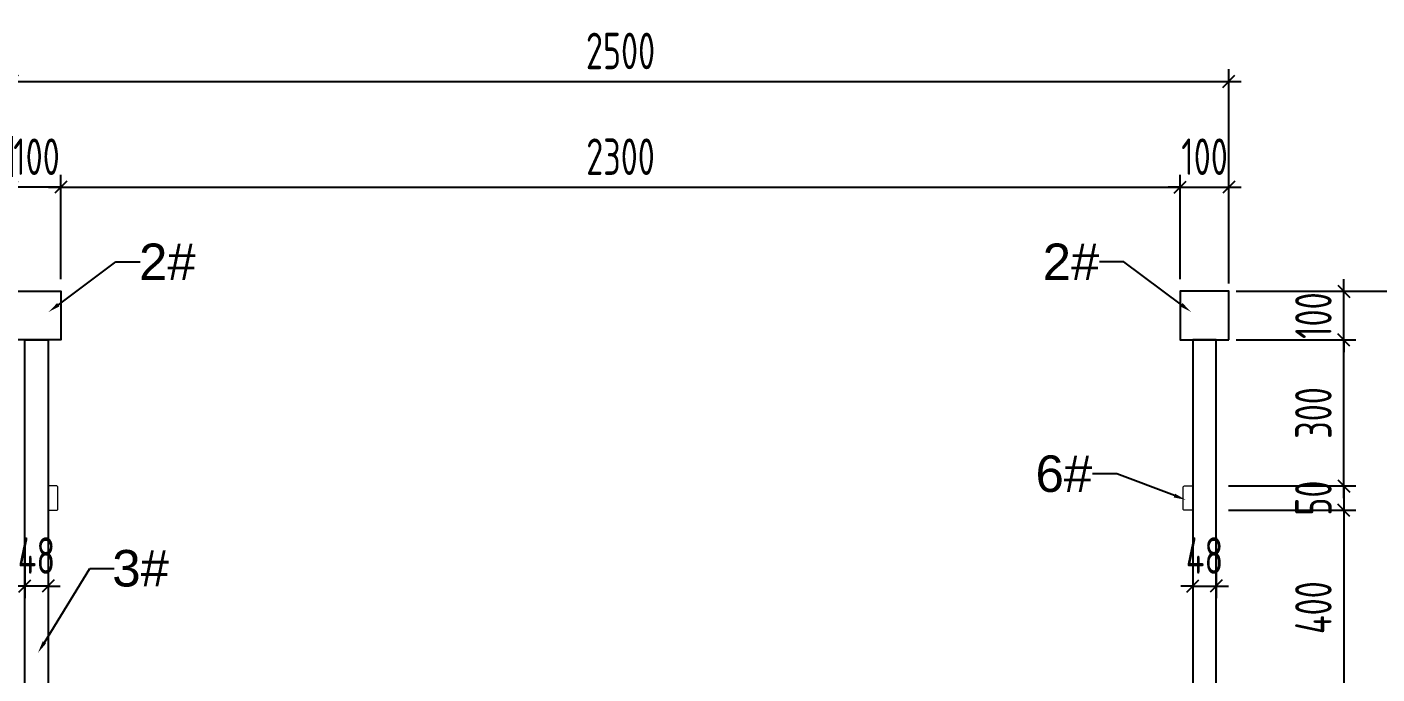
# Model space of a CAD drawing. Header units: millimetres. Extents: x 4 to 2106212, y -117026 to 198097.
# Drawn here: x 1808406 to 1813954, y 178955 to 181614 of the extents above; entities that cross this region are included whole.
import ezdxf
from ezdxf import colors
from ezdxf.entities.mleader import LeaderData, LeaderLine
from ezdxf.math import Vec2, Vec3

# ---------------------------------------------------------------- set-up
doc = ezdxf.new("R2010")
doc.units = ezdxf.units.MM
doc.layers.add('型材', color=7, linetype='Continuous', lineweight=15)
for name, color, linetype in [('标注', 9, 'Continuous'), ('铝横梁', 220, 'Continuous'), ('铝通', 4, 'Continuous')]:
    doc.layers.add(name, color=color, linetype=linetype)
doc.styles.add('Arial', font='arial.ttf')
doc.styles.add('hztxt', font='ros1.shx', dxfattribs={"width": 0.8, "bigfont": 'hztxt.shx'})
doc.dimstyles.new('DIM-50-SC0.5', dxfattribs={"dimscale": 50, "dimtxt": 3, "dimasz": 1, "dimexe": 1, "dimexo": 1, "dimgap": 1, "dimtad": 1, "dimdec": 1, "dimlfac": 0.5, "dimdsep": 46, "dimtxsty": 'hztxt', "dimblk": 'OBLIQUE', "dimcen": 0, "dimdle": 1, "dimclrd": 9, "dimclre": 9, "dimclrt": 2, "dimadec": 1, "dimazin": 0, "dimtfac": 1, "dimtdec": 1, "dimtix": 1, "dimtmove": 2, "dimatfit": 3, "dimldrblk": 'OBLIQUE', "dimfxl": 15, "dimtolj": 1, "dimtzin": 0, "dimarcsym": 1})

# ---------------------------------------------------------------- blocks, each defined once
blk = doc.blocks.new('_Oblique')
at = {"color": 0, "linetype": 'ByBlock', "lineweight": -2}
blk.add_line((-0.5, -0.5), (0.5, 0.5), dxfattribs=at)
blk = doc.blocks.new('*D270')
at = {"layer": 'Defpoints', "color": 0, "transparency": 16777216}
for p in [(1808344.8, 180955.8), (1808344.8, 180527.9, 0), (1808544.8, 180527.9, 0)]:
    blk.add_point(p, dxfattribs=at)
at = {"layer": '标注', "color": 9, "lineweight": -2, "transparency": 16777216}
for p, q in [((1808344.8, 180577.9), (1808344.8, 181005.8)), ((1808544.8, 180577.9), (1808544.8, 181005.8)), ((1808344.8, 180955.8), (1808294.8, 180955.8)), ((1808544.8, 180955.8), (1808344.8, 180955.8)), ((1808544.8, 180955.8), (1808594.8, 180955.8))]:
    blk.add_line(p, q, dxfattribs=at)
at = {"layer": '标注', "color": 9, "lineweight": -2, "transparency": 16777216, "xscale": 50, "yscale": 50, "zscale": 50}
blk.add_blockref('_Oblique', (1808344.8, 180955.8), dxfattribs=at)
at = {"layer": '标注', "color": 9, "lineweight": -2, "transparency": 16777216, "xscale": 50, "yscale": 50, "zscale": 50, "rotation": 180}
blk.add_blockref('_Oblique', (1808544.8, 180955.8), dxfattribs=at)
at = {"layer": '标注', "color": 2, "transparency": 16777216, "insert": (1808444.8, 181080.8), "char_height": 150, "attachment_point": 5, "style": 'hztxt'}
blk.add_mtext('\\A1;100', dxfattribs=at)
blk = doc.blocks.new('*D271')
at = {"layer": 'Defpoints', "color": 0, "transparency": 16777216}
for p in [(1813144.8, 180955.8), (1808544.8, 180527.9), (1813144.8, 180527.9)]:
    blk.add_point(p, dxfattribs=at)
at = {"layer": '标注', "color": 9, "lineweight": -2, "transparency": 16777216}
for p, q in [((1808544.8, 180577.9), (1808544.8, 181005.8)), ((1813144.8, 180577.9), (1813144.8, 181005.8)), ((1808494.8, 180955.8), (1813194.8, 180955.8))]:
    blk.add_line(p, q, dxfattribs=at)
at = {"layer": '标注', "color": 9, "lineweight": -2, "transparency": 16777216, "xscale": 50, "yscale": 50, "zscale": 50, "rotation": 180}
blk.add_blockref('_Oblique', (1808544.8, 180955.8), dxfattribs=at)
at = {"layer": '标注', "color": 9, "lineweight": -2, "transparency": 16777216, "xscale": 50, "yscale": 50, "zscale": 50}
blk.add_blockref('_Oblique', (1813144.8, 180955.8), dxfattribs=at)
at = {"layer": '标注', "color": 2, "transparency": 16777216, "insert": (1810844.8, 181080.8), "char_height": 150, "attachment_point": 5, "style": 'hztxt'}
blk.add_mtext('\\A1;2300', dxfattribs=at)
blk = doc.blocks.new('*D272')
at = {"layer": 'Defpoints', "color": 0, "transparency": 16777216}
for p in [(1813344.8, 180955.8), (1813144.8, 180527.9, 0), (1813344.8, 180509.9)]:
    blk.add_point(p, dxfattribs=at)
at = {"layer": '标注', "color": 9, "lineweight": -2, "transparency": 16777216}
for p, q in [((1813144.8, 180577.9), (1813144.8, 181005.8)), ((1813344.8, 180559.9), (1813344.8, 181005.8)), ((1813144.8, 180955.8), (1813094.8, 180955.8)), ((1813144.8, 180955.8), (1813344.8, 180955.8)), ((1813344.8, 180955.8), (1813394.8, 180955.8))]:
    blk.add_line(p, q, dxfattribs=at)
at = {"layer": '标注', "color": 9, "lineweight": -2, "transparency": 16777216, "xscale": 50, "yscale": 50, "zscale": 50}
blk.add_blockref('_Oblique', (1813144.8, 180955.8), dxfattribs=at)
at = {"layer": '标注', "color": 9, "lineweight": -2, "transparency": 16777216, "xscale": 50, "yscale": 50, "zscale": 50, "rotation": 180}
blk.add_blockref('_Oblique', (1813344.8, 180955.8), dxfattribs=at)
at = {"layer": '标注', "color": 2, "transparency": 16777216, "insert": (1813244.8, 181080.8), "char_height": 150, "attachment_point": 5, "style": 'hztxt'}
blk.add_mtext('\\A1;100', dxfattribs=at)
blk = doc.blocks.new('*D273')
at = {"layer": 'Defpoints', "color": 0, "transparency": 16777216}
for p in [(1813344.8, 181390.4), (1808344.8, 180527.9), (1813344.8, 180527.9)]:
    blk.add_point(p, dxfattribs=at)
at = {"layer": '标注', "color": 9, "lineweight": -2, "transparency": 16777216}
for p, q in [((1808344.8, 180577.9), (1808344.8, 181440.4)), ((1813344.8, 180577.9), (1813344.8, 181440.4)), ((1808294.8, 181390.4), (1813394.8, 181390.4))]:
    blk.add_line(p, q, dxfattribs=at)
at = {"layer": '标注', "color": 9, "lineweight": -2, "transparency": 16777216, "xscale": 50, "yscale": 50, "zscale": 50, "rotation": 180}
blk.add_blockref('_Oblique', (1808344.8, 181390.4), dxfattribs=at)
at = {"layer": '标注', "color": 9, "lineweight": -2, "transparency": 16777216, "xscale": 50, "yscale": 50, "zscale": 50}
blk.add_blockref('_Oblique', (1813344.8, 181390.4), dxfattribs=at)
at = {"layer": '标注', "color": 2, "transparency": 16777216, "insert": (1810844.8, 181515.4), "char_height": 150, "attachment_point": 5, "style": 'hztxt'}
blk.add_mtext('\\A1;2500', dxfattribs=at)
blk = doc.blocks.new('*D275')
at = {"layer": 'Defpoints', "color": 0, "transparency": 16777216}
for p in [(1813324.7, 180527.9), (1814203.3, 180527.9), (1813324.7, 178127.9)]:
    blk.add_point(p, dxfattribs=at)
at = {"layer": '标注', "color": 9, "lineweight": -2, "transparency": 16777216}
for p, q in [((1814203.3, 178077.9), (1814203.3, 180577.9)), ((1813374.7, 180527.9), (1814253.3, 180527.9)), ((1813374.7, 178127.9), (1814253.3, 178127.9))]:
    blk.add_line(p, q, dxfattribs=at)
at = {"layer": '标注', "color": 9, "lineweight": -2, "transparency": 16777216, "xscale": 50, "yscale": 50, "zscale": 50}
for p, rotation in [((1814203.3, 180527.9), 90), ((1814203.3, 178127.9), 270)]:
    blk.add_blockref('_Oblique', p, dxfattribs=dict(at, rotation=rotation))
at = {"layer": '标注', "color": 2, "transparency": 16777216, "insert": (1814078.3, 179327.9), "char_height": 150, "attachment_point": 5, "rotation": 90, "style": 'hztxt'}
blk.add_mtext('\\A1;1200', dxfattribs=at)
blk = doc.blocks.new('*D276')
at = {"layer": 'Defpoints', "color": 0, "transparency": 16777216}
for p in [(1813324.7, 180527.9, 0), (1813324.7, 177927.9, 0), (1814548.5, 177927.9)]:
    blk.add_point(p, dxfattribs=at)
at = {"layer": '标注', "color": 9, "lineweight": -2, "transparency": 16777216}
for p, q in [((1814548.5, 180577.9), (1814548.5, 177877.9)), ((1813374.7, 180527.9), (1814598.5, 180527.9)), ((1813374.7, 177927.9), (1814598.5, 177927.9))]:
    blk.add_line(p, q, dxfattribs=at)
at = {"layer": '标注', "color": 9, "lineweight": -2, "transparency": 16777216, "xscale": 50, "yscale": 50, "zscale": 50}
for p, rotation in [((1814548.5, 180527.9), 90), ((1814548.5, 177927.9), 270)]:
    blk.add_blockref('_Oblique', p, dxfattribs=dict(at, rotation=rotation))
at = {"layer": '标注', "color": 2, "transparency": 16777216, "insert": (1814423.5, 179227.9), "char_height": 150, "attachment_point": 5, "rotation": 90, "style": 'hztxt'}
blk.add_mtext('\\A1;1300', dxfattribs=at)
blk = doc.blocks.new('*D287')
at = {"layer": 'Defpoints', "color": 0, "transparency": 16777216}
for p in [(1813324.7, 180527.9), (1813817.1, 180527.9), (1813324.7, 180327.9)]:
    blk.add_point(p, dxfattribs=at)
at = {"layer": '标注', "color": 9, "lineweight": -2, "transparency": 16777216}
for p, q in [((1813817.1, 180527.9), (1813817.1, 180577.9)), ((1813374.7, 180527.9), (1813867.1, 180527.9)), ((1813817.1, 180327.9), (1813817.1, 180527.9)), ((1813374.7, 180327.9), (1813867.1, 180327.9)), ((1813817.1, 180327.9), (1813817.1, 180277.9))]:
    blk.add_line(p, q, dxfattribs=at)
at = {"layer": '标注', "color": 9, "lineweight": -2, "transparency": 16777216, "xscale": 50, "yscale": 50, "zscale": 50}
for p, rotation in [((1813817.1, 180527.9), 270), ((1813817.1, 180327.9), 90)]:
    blk.add_blockref('_Oblique', p, dxfattribs=dict(at, rotation=rotation))
at = {"layer": '标注', "color": 2, "transparency": 16777216, "insert": (1813692.1, 180427.9), "char_height": 150, "attachment_point": 5, "rotation": 90, "style": 'hztxt'}
blk.add_mtext('\\A1;100', dxfattribs=at)
blk = doc.blocks.new('*D288')
at = {"layer": 'Defpoints', "color": 0, "transparency": 16777216}
for p in [(1813324.7, 180327.9, 0), (1813817.1, 180327.9), (1813292.8, 179727.9)]:
    blk.add_point(p, dxfattribs=at)
at = {"layer": '标注', "color": 9, "lineweight": -2, "transparency": 16777216}
for p, q in [((1813817.1, 179677.9), (1813817.1, 180377.9)), ((1813374.7, 180327.9), (1813867.1, 180327.9)), ((1813342.8, 179727.9), (1813867.1, 179727.9))]:
    blk.add_line(p, q, dxfattribs=at)
at = {"layer": '标注', "color": 9, "lineweight": -2, "transparency": 16777216, "xscale": 50, "yscale": 50, "zscale": 50}
for p, rotation in [((1813817.1, 180327.9), 90), ((1813817.1, 179727.9), 270)]:
    blk.add_blockref('_Oblique', p, dxfattribs=dict(at, rotation=rotation))
at = {"layer": '标注', "color": 2, "transparency": 16777216, "insert": (1813692.1, 180027.9), "char_height": 150, "attachment_point": 5, "rotation": 90, "style": 'hztxt'}
blk.add_mtext('\\A1;300', dxfattribs=at)
blk = doc.blocks.new('*D290')
at = {"layer": 'Defpoints', "color": 0, "transparency": 16777216}
for p in [(1813292.8, 179727.9), (1813292.8, 179627.9), (1813817.1, 179627.9)]:
    blk.add_point(p, dxfattribs=at)
at = {"layer": '标注', "color": 9, "lineweight": -2, "transparency": 16777216}
for p, q in [((1813817.1, 179727.9), (1813817.1, 179777.9)), ((1813342.8, 179727.9), (1813867.1, 179727.9)), ((1813817.1, 179727.9), (1813817.1, 179627.9)), ((1813342.8, 179627.9), (1813867.1, 179627.9)), ((1813817.1, 179627.9), (1813817.1, 179577.9))]:
    blk.add_line(p, q, dxfattribs=at)
at = {"layer": '标注', "color": 9, "lineweight": -2, "transparency": 16777216, "xscale": 50, "yscale": 50, "zscale": 50}
for p, rotation in [((1813817.1, 179727.9), 270), ((1813817.1, 179627.9), 90)]:
    blk.add_blockref('_Oblique', p, dxfattribs=dict(at, rotation=rotation))
at = {"layer": '标注', "color": 2, "transparency": 16777216, "insert": (1813692.1, 179677.9), "char_height": 150, "attachment_point": 5, "rotation": 90, "style": 'hztxt'}
blk.add_mtext('\\A1;50', dxfattribs=at)
blk = doc.blocks.new('*D292')
at = {"layer": 'Defpoints', "color": 0, "transparency": 16777216}
for p in [(1813292.8, 179627.9), (1813292.8, 178827.9, 0), (1813817.1, 178827.9)]:
    blk.add_point(p, dxfattribs=at)
at = {"layer": '标注', "color": 9, "lineweight": -2, "transparency": 16777216}
for p, q in [((1813817.1, 179677.9), (1813817.1, 178777.9)), ((1813342.8, 179627.9), (1813867.1, 179627.9)), ((1813342.8, 178827.9), (1813867.1, 178827.9))]:
    blk.add_line(p, q, dxfattribs=at)
at = {"layer": '标注', "color": 9, "lineweight": -2, "transparency": 16777216, "xscale": 50, "yscale": 50, "zscale": 50}
for p, rotation in [((1813817.1, 179627.9), 90), ((1813817.1, 178827.9), 270)]:
    blk.add_blockref('_Oblique', p, dxfattribs=dict(at, rotation=rotation))
at = {"layer": '标注', "color": 2, "transparency": 16777216, "insert": (1813692.1, 179227.9), "char_height": 150, "attachment_point": 5, "rotation": 90, "style": 'hztxt'}
blk.add_mtext('\\A1;400', dxfattribs=at)
blk = doc.blocks.new('Fushou')
at = {"layer": '型材'}
blk.add_lwpolyline([(320873, 174507.1, 0.414214), (320878, 174512.1), (320878, 174602.1, 0.414214), (320873, 174607.1), (320843, 174607.1, 0.414214), (320838, 174602.1), (320838, 174512.1, 0.414214), (320843, 174507.1)], format="xyb", close=True, dxfattribs=at)
at = {"layer": '型材', "elevation": 0}
blk.add_lwpolyline([(320873, 173607.1, 0.414214), (320878, 173612.1), (320878, 173702.1, 0.414214), (320873, 173707.1), (320843, 173707.1, 0.414214), (320838, 173702.1), (320838, 173612.1, 0.414214), (320843, 173607.1)], format="xyb", close=True, dxfattribs=at)
at = {"layer": '铝横梁', "color": 6}
blk.add_lwpolyline([(320742, 175207.1), (320838, 175207.1), (320838, 173007.1), (320742, 173007.1)], close=True, dxfattribs=at)
at = {"layer": '铝通'}
for points in [[(320690, 175207.1), (320690, 175407.1), (320890, 175407.1), (320890, 175207.1), (320690, 175207.1)], [(320690, 172807.1), (320690, 173007.1), (320890, 173007.1), (320890, 172807.1), (320690, 172807.1)]]:
    blk.add_lwpolyline(points, dxfattribs=at)
blk = doc.blocks.new('*D477')
at = {"layer": 'Defpoints', "color": 0, "transparency": 16777216}
for p in [(1808396.8, 179564.5), (1808492.8, 179564.5), (1808396.8, 179316.8)]:
    blk.add_point(p, dxfattribs=at)
at = {"layer": '标注', "color": 9, "lineweight": -2, "transparency": 16777216}
for p, q in [((1808396.8, 179514.5), (1808396.8, 179266.8)), ((1808492.8, 179514.5), (1808492.8, 179266.8)), ((1808396.8, 179316.8), (1808346.8, 179316.8)), ((1808492.8, 179316.8), (1808396.8, 179316.8)), ((1808492.8, 179316.8), (1808542.8, 179316.8))]:
    blk.add_line(p, q, dxfattribs=at)
at = {"layer": '标注', "color": 9, "lineweight": -2, "transparency": 16777216, "xscale": 50, "yscale": 50, "zscale": 50}
blk.add_blockref('_Oblique', (1808396.8, 179316.8), dxfattribs=at)
at = {"layer": '标注', "color": 9, "lineweight": -2, "transparency": 16777216, "xscale": 50, "yscale": 50, "zscale": 50, "rotation": 180}
blk.add_blockref('_Oblique', (1808492.8, 179316.8), dxfattribs=at)
at = {"layer": '标注', "color": 2, "transparency": 16777216, "insert": (1808444.8, 179441.8), "char_height": 150, "attachment_point": 5, "style": 'hztxt'}
blk.add_mtext('\\A1;48', dxfattribs=at)
blk = doc.blocks.new('*D478')
at = {"layer": 'Defpoints', "color": 0, "transparency": 16777216}
for p in [(1813196.8, 179564.5), (1813292.8, 179564.5), (1813292.8, 179316.8)]:
    blk.add_point(p, dxfattribs=at)
at = {"layer": '标注', "color": 9, "lineweight": -2, "transparency": 16777216}
for p, q in [((1813196.8, 179514.5), (1813196.8, 179266.8)), ((1813292.8, 179514.5), (1813292.8, 179266.8)), ((1813196.8, 179316.8), (1813146.8, 179316.8)), ((1813196.8, 179316.8), (1813292.8, 179316.8)), ((1813292.8, 179316.8), (1813342.8, 179316.8))]:
    blk.add_line(p, q, dxfattribs=at)
at = {"layer": '标注', "color": 9, "lineweight": -2, "transparency": 16777216, "xscale": 50, "yscale": 50, "zscale": 50}
blk.add_blockref('_Oblique', (1813196.8, 179316.8), dxfattribs=at)
at = {"layer": '标注', "color": 9, "lineweight": -2, "transparency": 16777216, "xscale": 50, "yscale": 50, "zscale": 50, "rotation": 180}
blk.add_blockref('_Oblique', (1813292.8, 179316.8), dxfattribs=at)
at = {"layer": '标注', "color": 2, "transparency": 16777216, "insert": (1813244.8, 179441.8), "char_height": 150, "attachment_point": 5, "style": 'hztxt'}
blk.add_mtext('\\A1;48', dxfattribs=at)

msp = doc.modelspace()

# ---------------------------------------------------------------- block references
at = {"color": 7}
msp.add_blockref('Fushou', (1487654.8114, 5120.7774), dxfattribs=at)
at = {"color": 7, "xscale": -1}
msp.add_blockref('Fushou', (2134034.8541, 5120.7774), dxfattribs=at)

# ---------------------------------------------------------------- dimensions: what is measured, and where the dimension line sits
at = {"layer": '标注'}
for base, p1, p2, picture, middle in [((1813344.8447, 181390.3709), (1808344.8207, 180527.9198), (1813344.8447, 180527.9198), '*D273', (1810844.8327, 181515.3709)), ((1813144.8447, 180955.8336), (1808544.8207, 180527.9198), (1813144.8447, 180527.9198), '*D271', (1810844.8327, 181080.8336)), ((1813344.8447, 180955.8336, -0.001), (1813144.8447, 180527.9198), (1813344.8447, 180509.921, -0.001), '*D272', (1813244.8447, 181080.8336, -0.001)), ((1808396.8207, 179316.7634), (1808492.8207, 179564.531), (1808396.8207, 179564.531), '*D477', (1808444.8207, 179441.7634))]:
    dim = msp.add_linear_dim(base=base, p1=p1, p2=p2, dimstyle='DIM-50-SC0.5', dxfattribs=at)
    dim.commit()
    dim.dimension.update_dxf_attribs({"geometry": picture, "text_midpoint": middle})
for base, p1, p2, angle, picture, middle in [((1808344.8207, 180955.8336, -0.001), (1808544.8207, 180527.9198), (1808344.8207, 180527.9198), 180, '*D270', (1808444.8207, 181080.8336, -0.001)), ((1813817.1399, 180527.9198, -0.001), (1813324.7443, 180327.9198, -0.001), (1813324.7443, 180527.9198, -0.001), 90, '*D287', (1813692.1399, 180427.9198, -0.001)), ((1814203.3297, 180527.9198, -0.001), (1813324.7443, 178127.9238, -0.001), (1813324.7443, 180527.9198, -0.001), 90, '*D275', (1814078.3297, 179327.9218, -0.001)), ((1814548.4959, 177927.9238, 0.001), (1813324.7443, 180527.9198, -0.001), (1813324.7443, 177927.9238, -0.001), 90, '*D276', (1814423.4959, 179227.9218, 0.001)), ((1813817.1399, 180327.9198), (1813292.8447, 179727.8906), (1813324.7443, 180327.9198, -0.001), 90, '*D288', (1813692.1399, 180027.9052)), ((1813817.1399, 179627.8906), (1813292.8447, 179727.8906), (1813292.8447, 179627.8906), 90, '*D290', (1813692.1399, 179677.8906)), ((1813817.1399, 178827.8906), (1813292.8447, 179627.8906), (1813292.8447, 178827.8906, 0.001), 90, '*D292', (1813692.1399, 179227.8906)), ((1813292.8447, 179316.7634), (1813196.8447, 179564.531), (1813292.8447, 179564.531), 180, '*D478', (1813244.8447, 179441.7634))]:
    dim = msp.add_linear_dim(base=base, p1=p1, p2=p2, angle=angle, dimstyle='DIM-50-SC0.5', dxfattribs=at)
    dim.commit()
    dim.dimension.update_dxf_attribs({"geometry": picture, "text_midpoint": middle})

# ---------------------------------------------------------------- leaders
at = {"layer": '标注', "color": 6}
ml = msp.add_multileader_mtext('Standard', dxfattribs=at)
ml.set_content('2#', color=6, style='Arial')
ml.set_leader_properties(color=9)
ml.build(insert=Vec2(0, 0))
ml.multileader.update_dxf_attribs({"dogleg_length": 100, "arrow_head_size": 50})
ctx = ml.context
ctx.base_point, ctx.char_height, ctx.arrow_head_size, ctx.landing_gap_size, ctx.plane_origin = Vec3(1808870.4524, 180648.9671, -0.001), 150, 50, 1, Vec3(1808770.4524, 181112.6983, -0.001)
ctx.text_align_type = 2
notes = []
notes.append((ctx, [(0, (1, 1, 0), (1808770.4524, 180648.9671, -0.001), (1, 0), 100, [(0, [(1808494.5683, 180442.8364, -0.001)], 0, [])])]))
ctx.mtext.insert, ctx.mtext.alignment, ctx.mtext.flow_direction = Vec3(1809099.2122, 180723.9671, -0.001), 3, 5
ml = msp.add_multileader_mtext('Standard', dxfattribs=at)
ml.set_content('2#', color=6, style='Arial')
ml.set_leader_properties(color=9)
ml.build(insert=Vec2(0, 0))
ml.multileader.update_dxf_attribs({"dogleg_length": 100, "arrow_head_size": 50})
ctx = ml.context
ctx.base_point, ctx.char_height, ctx.arrow_head_size, ctx.landing_gap_size, ctx.plane_origin = Vec3(1812587.3478, 180648.9671, -0.001), 150, 50, 1, Vec3(1811913.6316, 181112.6983, -0.001)
ctx.text_align_type = 2
notes.append((ctx, [(0, (1, 1, 0), (1812913.6316, 180648.9671, -0.001), (-1, 0), 100, [(0, [(1813189.5157, 180442.8364, -0.001)], 0, [])])]))
ctx.mtext.insert, ctx.mtext.alignment, ctx.mtext.flow_direction = Vec3(1812812.6316, 180723.9671, -0.001), 3, 5
ml = msp.add_multileader_mtext('Standard', dxfattribs=at)
ml.set_content('6#', color=6, style='Arial')
ml.set_leader_properties(color=9)
ml.build(insert=Vec2(0, 0))
ml.multileader.update_dxf_attribs({"dogleg_length": 100, "arrow_head_size": 50})
ctx = ml.context
ctx.base_point, ctx.char_height, ctx.arrow_head_size, ctx.landing_gap_size, ctx.plane_origin = Vec3(1812559.759, 179777.2536), 150, 50, 1, Vec3(1813444.8508, 181043.8711)
ctx.text_align_type = 2
notes.append((ctx, [(1, (1, 1, 0), (1812884.3033, 179777.2536), (-1, 0), 100, [(0, [(1813167.7881, 179670.8567)], 0, [])])]))
ctx.mtext.insert, ctx.mtext.alignment, ctx.mtext.flow_direction = Vec3(1812783.3033, 179853.5125), 3, 5
ml = msp.add_multileader_mtext('Standard', dxfattribs=at)
ml.set_content('3#', color=6, style='Arial')
ml.set_leader_properties(color=9)
ml.build(insert=Vec2(0, 0))
ml.multileader.update_dxf_attribs({"dogleg_length": 100, "arrow_head_size": 50})
ctx = ml.context
ctx.base_point, ctx.char_height, ctx.arrow_head_size, ctx.landing_gap_size, ctx.plane_origin = Vec3(1808764.0533, 179388.6549), 150, 50, 1, Vec3(1805663.0493, 179852.3861)
ctx.text_align_type = 2
notes.append((ctx, [(0, (1, 1, 0), (1808664.0533, 179388.6549), (1, 0), 100, [(0, [(1808451.0955, 179042.72)], 0, [])])]))
ctx.mtext.insert, ctx.mtext.alignment, ctx.mtext.flow_direction = Vec3(1808989.2302, 179464.9138), 3, 5
for ctx, leaders in notes:
    for number, flags, end, landing, length, lines in leaders:
        leader = LeaderData()
        leader.index, (leader.has_last_leader_line, leader.has_dogleg_vector, leader.attachment_direction) = number, flags
        leader.last_leader_point, leader.dogleg_vector, leader.dogleg_length = Vec3(end), Vec3(landing), length
        for number, points, colour, breaks in lines:
            line = LeaderLine()
            line.index, line.vertices, line.color, line.breaks = number, Vec3.list(points), colors.encode_raw_color(colour), breaks
            leader.lines.append(line)
        ctx.leaders.append(leader)

doc.saveas('drawing.dxf')
